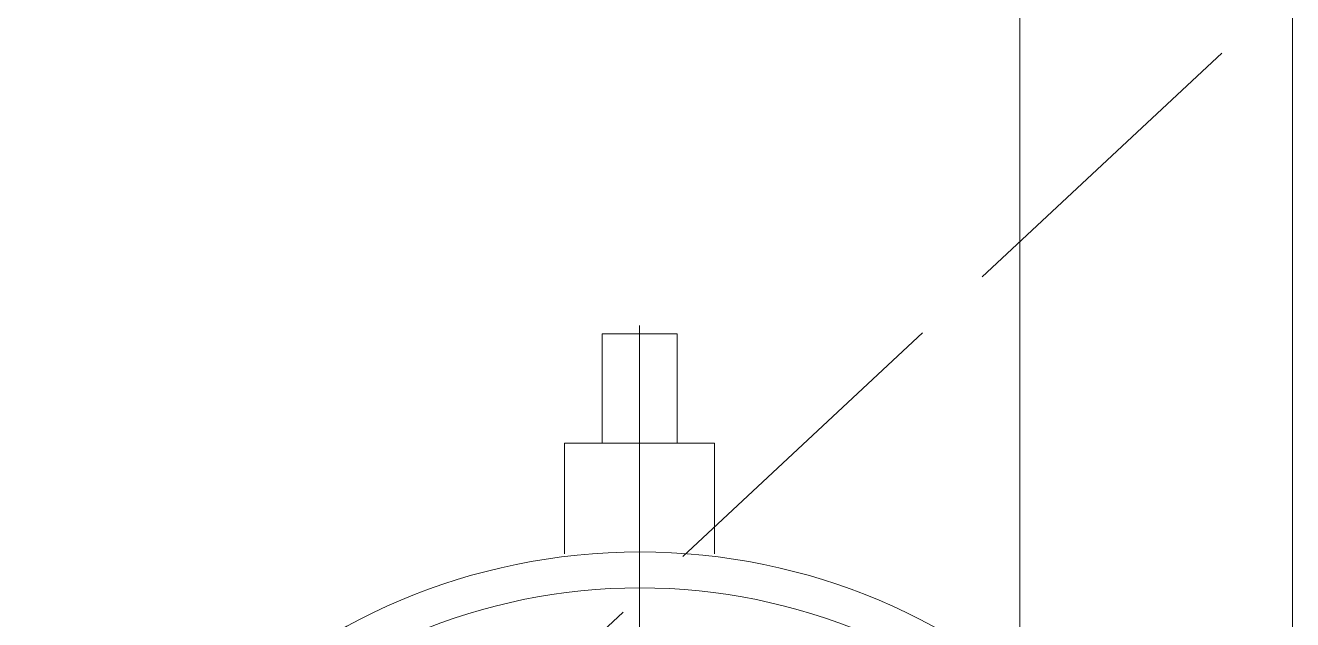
# Model space of a CAD drawing. Header units: millimetres. Extents: x 163705 to 1616509, y 81827 to 302547.
# Drawn here: x 1441042.6 to 1441507, y 145968.3 to 146186.1 of the extents above; entities that cross this region are included whole.
import ezdxf

# ---------------------------------------------------------------- set-up
doc = ezdxf.new("R2010")
doc.units = ezdxf.units.MM
doc.header["$LTSCALE"] = 10
doc.linetypes.add('CENTER2', pattern=[28.575, 19.05, -3.175, 3.175, -3.175])
doc.layers.add('1-中心线', color=1, linetype='CENTER2', lineweight=0)
doc.layers.add('1-设备轮廓', color=2, linetype='Continuous', lineweight=18)

# ---------------------------------------------------------------- blocks, each defined once
blk = doc.blocks.new('B400X4400立面图')
for p, q in [((3505.39, 1184.32, 30821.22), (3505.39, 0, 7414.49)), ((3605.39, 1184.32, 30821.22), (3605.39, 0, 7414.49))]:
    blk.add_line(p, q)
blk = doc.blocks.new('PE400X600-正视图')
for points in [[(545.12, 700.04), (632.91, 782.05)], [(405.9, 639.1), (405.9, 679.18), (433.37, 679.18), (433.37, 639.1)], [(435.43, 597.59), (523.22, 679.59)], [(447, 598.62), (447, 639.1), (392.06, 639.1), (392.06, 598.62)], [(315.42, 485.63), (413.54, 577.14)]]:
    blk.add_lwpolyline(points)
for radius in [225.19, 212.05]:
    blk.add_circle((419.67, 374.06), radius)
at = {"layer": '1-中心线'}
blk.add_line((419.53, 682.28), (419.53, 145.83), dxfattribs=at)

msp = doc.modelspace()

# ---------------------------------------------------------------- block references
at = {"layer": '1-设备轮廓'}
for name, p in [('PE400X600-正视图', (1440848.108, 145393.846)), ('B400X4400立面图', (1437901.584, 145462.632))]:
    msp.add_blockref(name, p, dxfattribs=at)

doc.saveas('drawing.dxf')
